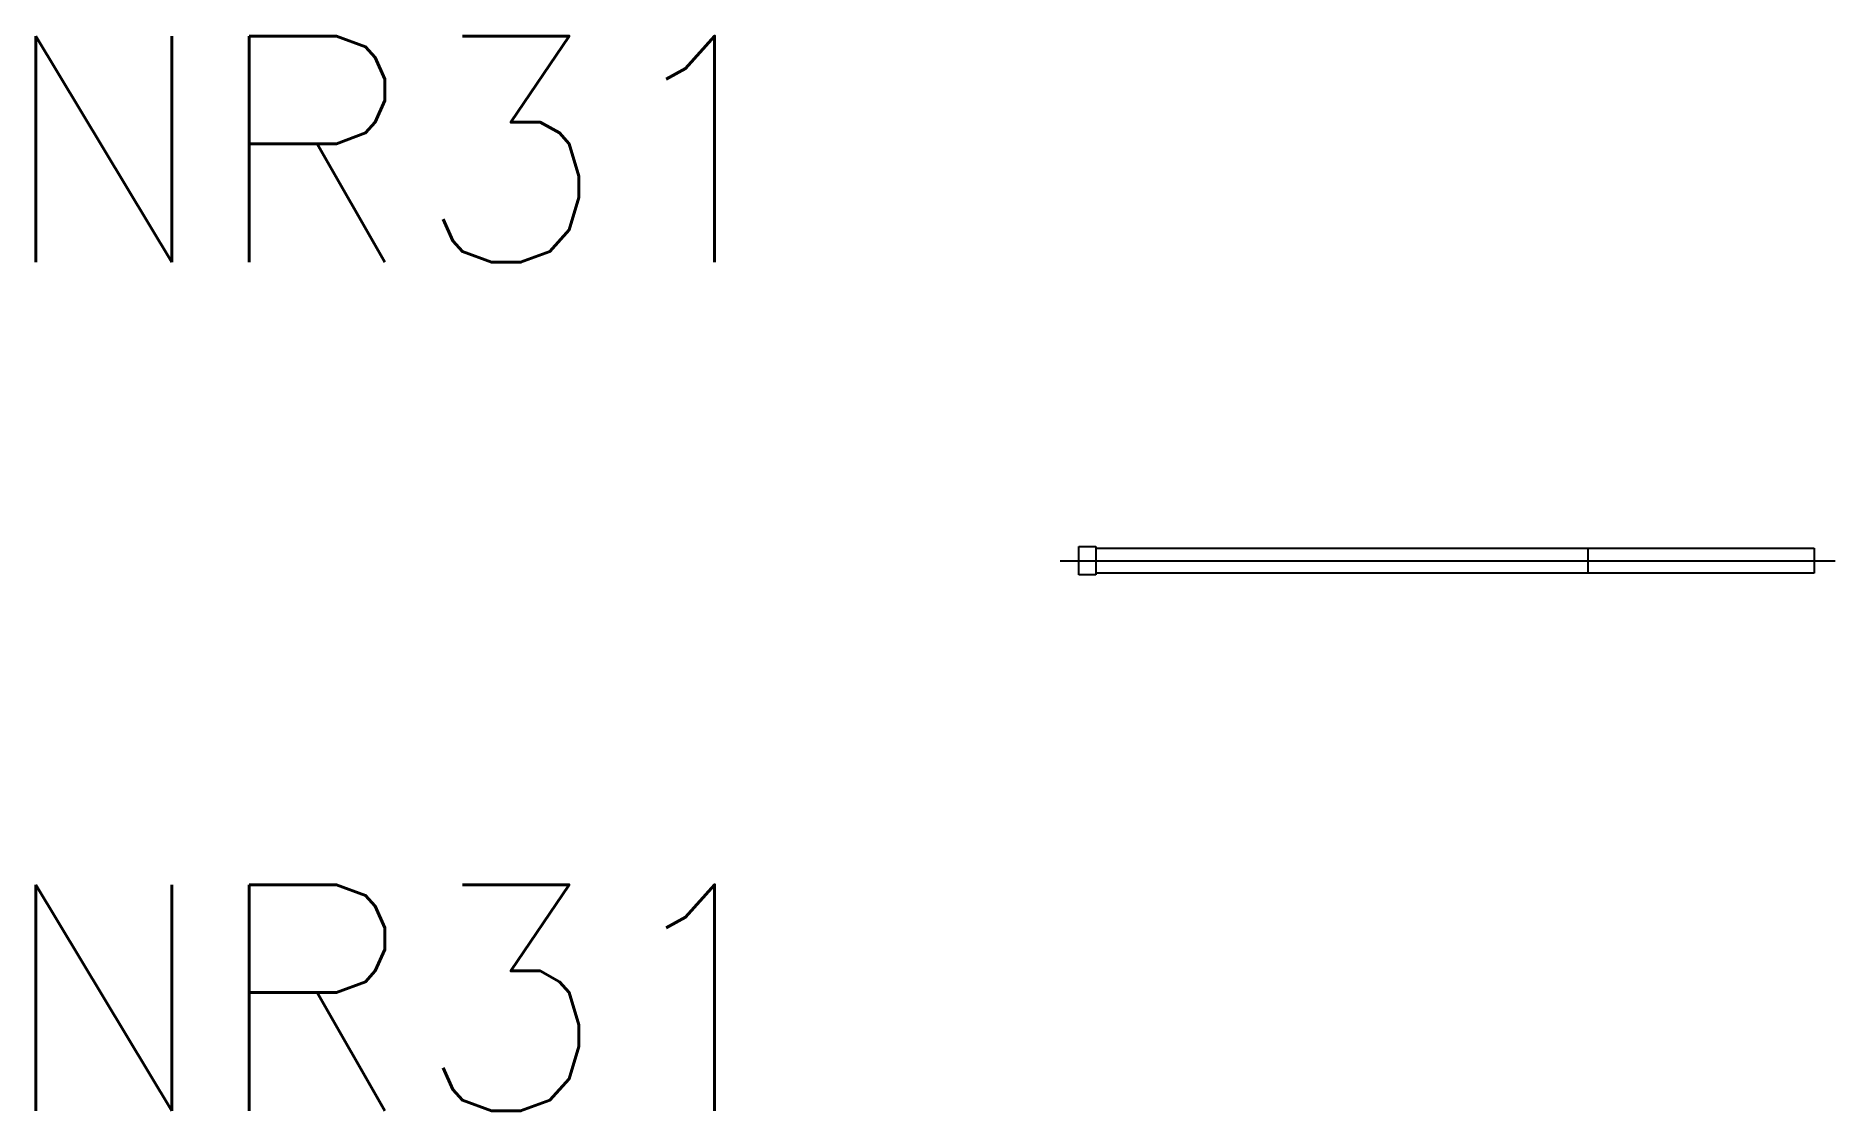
# Model space of a CAD drawing. Extents: x 139.2 to 171, y 98.1 to 117.1.
import ezdxf

# ---------------------------------------------------------------- set-up
doc = ezdxf.new("R2010")
doc.units = 0
doc.linetypes.add('CENTER', pattern=[50.8, 31.75, -6.35, 6.35, -6.35])
doc.layers.get('0').update_dxf_attribs({"linetype": 'CONTINUOUS'})
doc.layers.add('CENTER', color=1, linetype='CENTER')
doc.styles.get("Standard").update_dxf_attribs({"font": 'txt.shx'})

msp = doc.modelspace()

# ---------------------------------------------------------------- linework, layer by layer
at = {"color": 7}
for p, q in [((157.664, 107.571), (157.664, 108.071)), ((157.664, 108.071), (157.964, 108.071)), ((157.964, 108.071), (157.964, 107.571)), ((157.964, 108.041), (170.664, 108.041)), ((166.664, 108.041), (166.664, 107.601)), ((170.664, 108.041), (170.664, 107.601)), ((157.964, 107.571), (157.664, 107.571)), ((170.664, 107.601), (157.964, 107.601))]:
    msp.add_line(p, q, dxfattribs=at)
for p, q in [((164.314, 107.601), (164.314, 107.601)), ((167.489, 107.601), (167.489, 107.601))]:
    msp.add_line(p, q)
at = {"layer": 'CENTER', "color": 1, "linetype": 'CENTER'}
msp.add_line((157.33, 107.821), (171.036, 107.821), dxfattribs=at)

# ---------------------------------------------------------------- texts
for p in [(138.533, 113.096), (138.533, 98.096)]:
    msp.add_text('NR31', height=4).set_placement(p)

doc.saveas('drawing.dxf')
